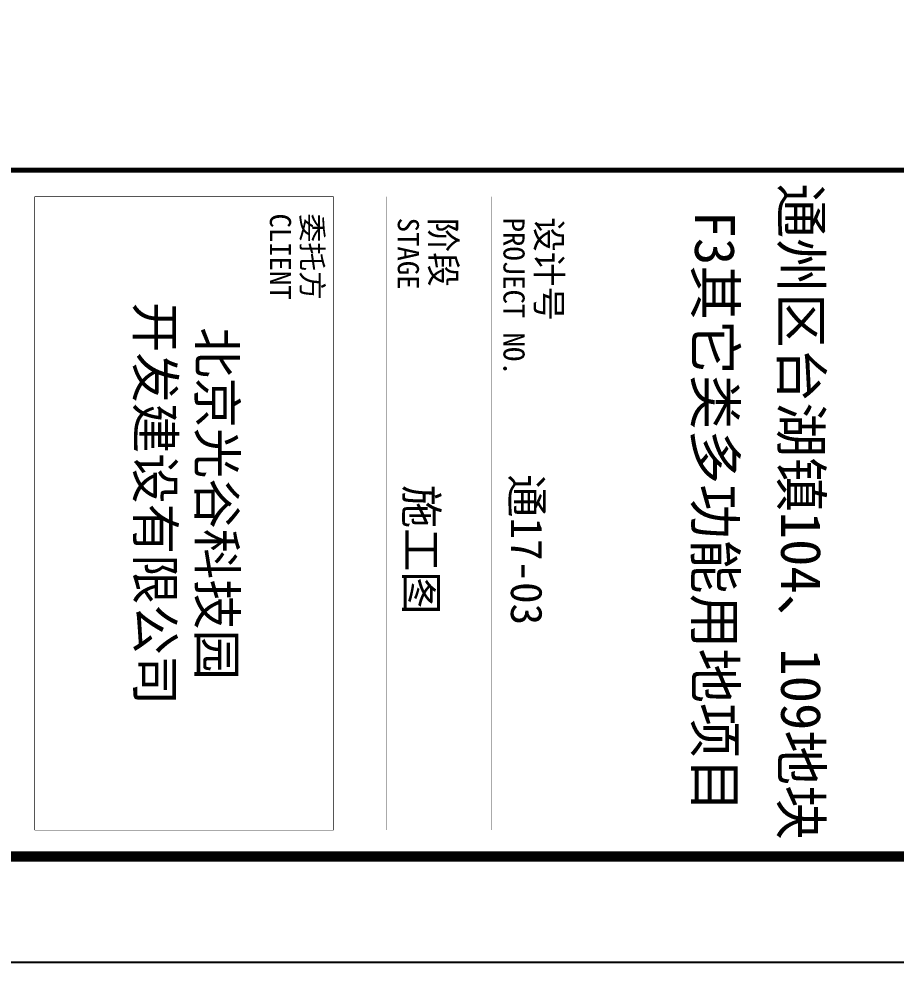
# Model space of a CAD drawing. Extents: x 115799 to 952918, y -190076 to 200966.
# Drawn here: x 269054 to 273206, y -55268 to -50801 of the extents above; entities that cross this region are included whole.
import ezdxf
from ezdxf.enums import TextEntityAlignment as Align

# ---------------------------------------------------------------- set-up
doc = ezdxf.new("R2010")
doc.units = 0
doc.header["$LTSCALE"] = 1000
doc.header["$MEASUREMENT"] = 0
for name, color, linetype in [('00-图签', 7, 'Continuous'), ('00-图签签名_10', 10, 'Continuous'), ('SHEET_LINE', 6, 'Continuous'), ('SHEET_TEXT', 7, 'Continuous'), ('字', 7, 'Continuous')]:
    doc.layers.add(name, color=color, linetype=linetype)
doc.styles.add('A0-建筑图签$0$hwxh', font='STXIHEI.TTF')
doc.styles.add('华文细黑', font='STXIHEI.TTF', dxfattribs={"height": 10})

# ---------------------------------------------------------------- blocks, each defined once
blk = doc.blocks.new('图签-A1')
at = {"layer": 'SHEET_LINE', "const_width": 0.5}
blk.add_lwpolyline([(-65, -0.165), (0, -0.165), (0, 512.335), (-65, 512.335)], close=True, dxfattribs=at)
at = {"layer": 'SHEET_LINE', "const_width": 0.05}
for points in [[(-62.5, 462.7), (-2.5, 462.7)], [(-62.5, 452.7), (-2.5, 452.7)], [(-2.5, 419.436), (-2.5, 447.7), (-62.5, 447.7), (-62.5, 419.436)], [(-62.5, 419.436), (-2.5, 419.436)]]:
    blk.add_lwpolyline(points, dxfattribs=at)
at = {"layer": '00-图签签名_10', "style": 'A0-建筑图签$0$hwxh'}
for tag, p in [('曲佰忠', (-28.758, 153.542)), ('郭艳霞', (-28.758, 146.042)), ('关宝凤', (-28.758, 131.042)), ('李杰', (-28.758, 116.042)), ('李杰', (-28.758, 108.542))]:
    blk.add_attdef(tag, text='', height=2.3, dxfattribs=at).set_placement(p, align=Align.TOP_CENTER)
at = {"layer": 'SHEET_TEXT', "style": '华文细黑'}
for s, height, p in [('设计号', 2.4, (-60.545, 469.314)), ('PROJECT NO.', 2, (-60.5, 465.8)), ('阶段', 2.4, (-60.5, 459.304)), ('STAGE', 2, (-60.5, 455.8)), ('委托方', 2, (-60.897, 446.695)), ('CLIENT', 2, (-60.897, 443.695))]:
    blk.add_text(s, height=height, dxfattribs=at).set_placement(p, align=Align.TOP_LEFT)
at = {"layer": '字', "width": 781.54157, "attachment_point": 5, "style": '华文细黑'}
for s, insert, char_height in [('通州区台湖镇104、109地块', (-32.665, 491.77), 3.8), ('F3其它类多功能用地项目', (-32.665, 483.609), 3.8), ('通17-03', (-29.057, 465.861), 3), ('施工图', (-29.057, 455.861), 3), ('北京光谷科技园\\P开发建设有限公司', (-33.427, 433.567), 3.5)]:
    blk.add_mtext(s, dxfattribs=dict(at, insert=insert, char_height=char_height))

msp = doc.modelspace()

# ---------------------------------------------------------------- linework, layer by layer
at = {"layer": '00-图签'}
msp.add_lwpolyline([(247649.2, -55267.8), (277349.2, -55267.8), (277357.5, -13217.8), (247657.5, -13217.8)], close=True, dxfattribs=at)
at = {"layer": '00-图签', "const_width": 50}
msp.add_lwpolyline([(248149.2, -54767.8), (276849.2, -54767.8), (276857.5, -14467.8), (248157.5, -14467.8)], close=True, dxfattribs=at)

# ---------------------------------------------------------------- block references
at = {"xscale": 50, "yscale": 50, "zscale": 50, "rotation": 270}
msp.add_blockref('图签-A1', (248157.5, -54767.8), dxfattribs=at)

doc.saveas('drawing.dxf')
